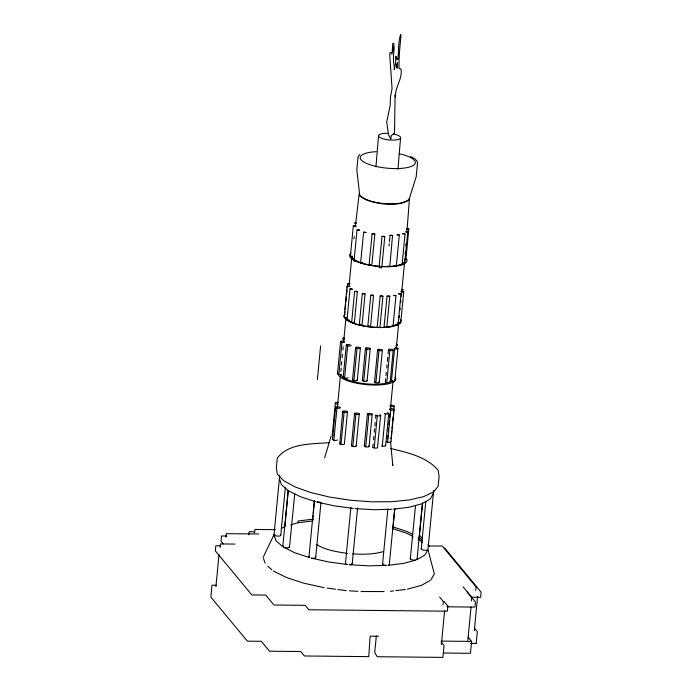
<?xml version="1.0" encoding="UTF-8"?>
<svg xmlns="http://www.w3.org/2000/svg" width="692" height="692" viewBox="0 0 692 692"><rect width="100%" height="100%" fill="white"/><g stroke="black" fill="none" stroke-linecap="round" stroke-linejoin="round"><path stroke-width="1.04" d="M404.863 258.825L404.699 260.971A26.512 7.75 5.5 0 1 404.154 262.268M405.192 254.535L405.434 251.308M405.841 245.945L406.005 243.8M406.905 231.993L409.43 198.716L408.375 200.533C393.281 206.796 373.395 204.91 359.805 195.819L356.812 169.825L358.075 156.703L359.779 154.619M375.938 166.893L378.559 135.468M397.935 169.41L400.556 137.985M215.921 586.669L219.018 554.5M220.151 547.467L220.489 543.938L234.934 544.085M225.955 537.182L226.293 533.653L258.687 533.99M248.809 534.786L249.103 531.707L253.722 531.759L254.604 532.823L254.924 529.449L275.442 529.665M279.698 475.594L274.006 534.743L263.124 557.363M280.727 535.392L285.32 487.739M282.786 546.455L288.192 490.325M288.209 491.052L284.914 526.465L281.41 528.454M289.515 547.104L294.731 493.82M291.903 524.449L297.975 522.78L298.148 521.015L312.697 519.199M317.368 379.666L320.612 345.948M308.943 556.939L314.35 500.809L315.267 501.596L300.363 496.709L289.109 491.121M312.68 519.666L313.087 515.436M313.294 513.317L314.514 500.61M315.673 557.588L320.976 502.522M337.488 373.749L340.585 341.571M332.333 434.585L335.386 402.891M346.822 317.247L345.888 317.663L344.132 317.126L347.099 286.324L349.789 286.436M337.212 439.844A2.405 0.701 5.5 0 1 333.855 440.259L332.454 439.558L335.551 407.38M341.718 374.493A2.405 0.701 5.5 0 1 341.26 374.58L340.715 374.623A2.405 0.701 5.5 0 1 338.881 374.441L341.978 342.263M344.858 314.773L344.962 311.365M345.17 309.246L345.68 303.935M345.888 301.807L346.398 296.496M346.606 294.368L347.012 290.121M347.211 287.993L347.661 283.642L349.944 283.651M352.444 257.156L350.36 256.637L353.327 225.826L356.025 225.938M333.855 440.259L336.952 408.081M337.428 406.879L340.429 375.721M340.845 371.431L341.147 368.222M341.45 365.013L341.762 361.804M342.168 357.522L342.471 354.313M342.886 350.031L343.189 346.822M343.595 342.54L345.844 319.003M349.036 285.822L351.718 257.986M349.598 320.18L347.021 319.773L349.988 288.962L352.029 288.78M356.631 261.221L354.053 260.806L357.02 229.995L359.563 230.003M343.197 377.322L346.303 345.144M344.599 378.014L347.695 345.836M347.47 411.801L344.357 444.16A2.405 0.701 5.5 0 1 342.237 444.558L341.009 444.394A2.405 0.701 5.5 0 1 339.755 443.892L342.713 411.524M351.657 322.273L354.624 291.462L356.328 291.211L357.366 291.687L354.399 322.498L352.704 322.749L351.83 322.083M341.009 444.394L344.106 412.216M362.98 263.548L360.618 263.072L363.585 232.261L364.935 231.967M352.522 379.908L355.619 347.73M353.915 380.6L357.02 348.422M359.338 324.522L362.297 293.711L363.646 293.417L365.047 293.936L362.08 324.747L359.338 324.522L360.324 324.211M357.28 380.185L360.376 348.007M351.415 445.778L354.512 413.6M371.665 264.681L370.869 265.209L369.121 264.673L372.088 233.861L373.075 233.55L374.83 234.086L371.967 263.834M352.808 446.47L355.904 414.292M362.349 380.513L365.445 348.335M356.172 446.055L359.269 413.877M367.824 326.053L370.791 295.242L372.495 294.991L373.533 295.467L370.566 326.278L367.876 326.166L368.49 325.759M345.464 563.374L350.87 507.245M363.741 381.214L366.846 349.036M367.106 380.79L370.203 348.612M379.06 267.268L382.027 236.456L383.368 236.162L384.769 236.681L381.802 267.493C381.413 268.193 378.368 267.7 379.441 267.017M352.193 564.023L357.591 507.902M364.329 446.124L367.435 413.946M365.731 446.816L368.827 414.638M377.209 326.875L380.176 296.064L381.517 295.769L382.918 296.288L379.951 327.1C379.553 327.8 376.509 327.307 377.59 326.624M374.502 382.07L377.598 349.892M369.095 446.401L372.192 414.223M388.999 245.954L389.198 243.835M389.406 241.707L390.063 235.228L392.572 235.341L389.795 266.368L387.105 266.247M375.894 382.762L379 350.584M388.722 295.821L389.769 296.306L386.802 327.108L385.453 327.402L384.06 326.883L387.062 295.977M372.789 447.214L373.1 443.996M373.516 439.705L373.827 436.488M374.234 432.189L374.545 428.971M374.856 425.753L375.168 422.535M375.583 418.245L375.886 415.027M379.259 382.347L382.356 350.169M377.408 447.292A2.405 0.701 5.5 0 1 376.811 448.009A2.405 0.701 5.5 0 1 374.19 447.906L377.287 415.728M377.547 447.49L380.652 415.312M393.765 265.373L394.639 266.039L396.343 265.789L399.31 234.986L397.554 234.45M385.678 378.723L385.366 381.941A2.405 0.701 5.5 0 0 388.298 382.814A2.405 0.701 5.5 0 0 389.985 382.027M385.989 375.505L386.3 372.287M386.716 367.997L387.018 364.779M387.33 361.561L387.745 357.271M388.056 354.045L388.368 350.827M386.767 382.633L389.864 350.455M390.677 326.529L393.004 326.434L395.971 295.622L394.924 295.147M385.202 445.224A2.405 0.701 5.5 0 1 385.107 446.081A2.405 0.701 5.5 0 1 382.269 446.029L385.375 413.851M390.132 382.218L393.229 350.04M399.379 264.655L402.069 264.768L405.036 233.957L402.952 233.438M394.57 348.811L391.464 380.998L392.061 381.102A2.405 0.701 5.5 0 0 394.63 380.92L395.876 379.259L395.4 376.984M385.634 445.605L388.731 413.427M395.478 324.859L398.021 324.868L400.988 294.057L398.912 293.538M387.52 438.849L387.831 435.631M388.247 431.332L388.549 428.106M388.861 424.879L389.276 420.589M389.587 417.363L389.899 414.136M390.314 409.846L393.004 381.906M399.232 317.706L399.44 315.561M399.959 310.215L400.166 308.07M400.677 302.715L400.884 300.579M401.299 296.297L404.491 263.116M390.496 409.655L390.807 406.438M387.624 442.136L390.72 409.958M402.45 262.83L404.777 262.735L407.744 231.924L405.988 231.387M404.517 260.028L405.858 259.734L408.825 228.922L406.463 228.447M394.812 380.756L397.926 348.396M399.76 323L400.755 322.688L403.721 291.877L401.014 291.548M391.274 436.055L391.793 430.692M392.001 428.547L392.52 423.184M392.727 421.039L393.134 416.748M393.445 413.531L394.172 406.022M390.98 441.721L394.085 409.534M382.564 564.049L387.866 508.983M376.318 635.931L374.735 652.409L377.157 656.725L442.906 657.4L444.056 645.515L441.003 641.821M389.293 564.698L394.691 508.577M393.03 527.434L394.864 508.369M410.304 558.781L415.52 505.489M417.025 559.43L422.431 503.3M419.188 537.909L422.553 502.963M421.246 548.972L425.831 501.319M433.668 490.472L427.967 549.621L434.334 573.902L430.761 580.104M443.01 605.05L443.347 601.521L439.593 596.98M441.349 644.667L444.653 610.353M471.416 600.846L471.754 597.317L463.017 586.773M467.844 640.299L471.044 607.048M475.741 590.44L476.079 586.911L442.257 546.074L428.452 545.936M468.155 637.22L471.624 641.406L470.482 653.291L443.555 653.014M474.314 630.672L477.618 596.357M476.174 643.499L470.802 643.422L476.174 643.499L477.324 631.614L474.53 628.249M396.222 348.733L398.826 321.988M353.915 238.74L354.166 236.603M355.29 226.976L359.157 193.838M324.643 457.862L331.087 436.124M359.762 230.228L357.02 229.995M354.053 260.806L354.719 260.512M374.83 234.086L372.088 233.861M357.366 291.687L354.624 291.462M347.021 319.773L347.687 319.47M384.769 236.681L382.027 236.456M365.047 293.936L362.297 293.711M392.762 235.557L390.02 235.332M373.533 295.467L370.791 295.242M399.31 234.986L396.767 234.977M405.036 233.957L402.346 233.844M408.825 228.922L406.507 229.017M407.744 231.924L405.702 232.105M382.918 296.288L380.176 296.064M389.769 296.306L387.027 296.072M395.971 295.622L393.419 295.614M400.988 294.057L398.445 294.057M403.721 291.877L401.023 291.764M273.971 536.274L274.992 534.492M433.235 493.742L430.165 499.062L422.293 503.542M397.71 323.899L398.722 322.161M394.708 380.851L394.379 381.309A29.09 8.503 5.5 0 1 364.995 384.475A29.09 8.503 5.5 0 1 338.552 375.272L337.921 374.13A2.405 0.701 5.5 0 1 338.016 373.273M356.034 226.154L353.327 225.826M366.293 232.59L363.585 232.261M349.797 286.644L347.099 286.324M429.853 580.623L421.61 585.311L407.484 589.177M396.862 324.375L390.522 326.685A26.512 7.75 5.5 0 1 362.643 325.794A26.512 7.75 5.5 0 1 346.078 317.542M390.08 381.794L392.208 380.591M352.565 289.377L349.988 288.962M398.177 322.273L398.999 322.152M421.376 503.897L409.232 507.227L393.636 509.174M383.108 551.671C373.213 554.43 362.79 554.638 352.609 553.799M320.015 502.055L316.746 502.003L334.288 505.861L353.266 508.438M297.975 522.78L312.524 520.964M390.426 591.305L393.618 590.907M395.755 590.639L405.348 589.437M349.702 284.265L347.626 283.746M392.105 509.277L374.138 509.719L355.005 508.611M384.129 591.565L361.042 591.513M329.323 442.638C312.239 444.117 288.555 442.88 277.276 458.147L276.359 467.731L277.241 474.055L283.573 480.577L294.93 486.857L310.544 492.47L329.331 497.02L350.022 500.204L371.215 501.804L391.447 501.717L409.353 499.944L423.712 496.605L433.538 491.934L438.174 486.242L439.091 476.65L438.209 470.326C426.393 456.409 407.199 452.646 390.297 448.381M226.907 536.032L221.518 535.971L221.025 541.101L223.326 543.886M220.108 545.806L215.826 545.763L215.324 550.893L251.81 594.938L265.737 595.085L273.963 605.016L305.207 605.336L308.874 609.764L447.361 611.2L447.854 606.062L444.186 601.633M216.311 585.259L212.02 585.216L210.878 597.101L247.364 641.147L261.291 641.285L269.517 651.224L300.752 651.544L304.419 655.973L368.732 656.639L370.159 636.164L378.585 636.251M470.984 597.196L480.629 597.3L481.122 592.17L444.653 547.969M446.928 606.798L474.928 607.092L475.43 601.962L467.195 592.023M441.47 641.095L471.624 641.406M356.19 223.516L354.434 222.98L356.138 222.729M361.613 262.761L362.945 262.977M401.559 289.325L403.315 289.862L401.611 290.112M396.274 324.332L397.312 324.462M349.399 590.838L357.868 591.331M351.709 256.343L352.401 256.447M327.299 588.088L335.707 589.229M337.808 589.515L346.216 590.657M347.488 553.41C336.788 551.853 325.673 550.105 316.279 544.431M399.05 322.939L398.203 322.68M391.957 325.958L393.004 326.434M324.15 587.664L303.753 583.166L286.419 577.474L273.34 570.978M338.353 374.294L338.881 374.441M381.742 445.882L382.269 446.029M374.19 447.906L372.936 447.404M405.149 259.327L405.858 259.734M395.634 265.382L396.144 265.572M353.69 322.083L354.399 322.498M393.108 526.967L407.017 531.534L412.64 534.328M392.935 528.74L406.844 533.307L412.475 536.101M418.098 538.886L422.717 542.692M410.65 156.478L414.819 158.779L417.146 161.175L417.475 163.502L416.212 176.624L409.197 199.123C402.389 205.974 390.859 203.569 382.062 203.422C374.372 202.038 365.324 201.372 359.658 195.378L359.39 193.431M422.129 540.27L419.092 537.649A3.382 0.986 5.5 0 1 419.041 538.151M288.279 490.593L281.445 484.694L279.499 478.881M267.778 566.177L271.748 569.611M427.985 544.509L429.36 546.17M419.776 535.47L422.449 538.687M263.444 558.332L265.071 563.158M340.974 374.597L341.32 375.652A26.46 7.733 5.5 0 0 362.054 383.325A26.46 7.733 5.5 0 0 388.627 382.46M392.442 462.974L392.822 465.638L390.651 442.915M290.752 524.804A3.382 0.986 5.5 0 1 291.168 526.041M285.346 525.479A3.382 0.986 5.5 0 1 285.087 524.7M280.641 535.132A3.382 0.986 5.5 0 1 278.141 536.101A3.382 0.986 5.5 0 1 274.093 535.011L276.039 540.824L282.872 546.723A3.382 0.986 5.5 0 1 283.288 546.005M274.144 534.501A3.382 0.986 5.5 0 1 274.499 534.302M289.109 546.576A3.382 0.986 5.5 0 1 288.114 547.761A3.382 0.986 5.5 0 1 283.703 547.251L294.956 552.83L309.86 557.726A3.382 0.986 5.5 0 1 309.445 556.489M315.267 557.051A3.382 0.986 5.5 0 1 314.912 558.115A3.382 0.986 5.5 0 1 311.339 558.124L328.882 561.99L347.86 564.568A3.382 0.986 5.5 0 1 345.602 563.132M351.787 563.496A3.382 0.986 5.5 0 1 349.598 564.733L368.732 565.84L386.698 565.407A3.382 0.986 5.5 0 1 383.195 564.715A3.382 0.986 5.5 0 1 383.065 563.599M389.198 564.438A3.382 0.986 5.5 0 1 388.238 565.303L403.825 563.357L415.97 560.027A3.382 0.986 5.5 0 1 411.541 559.69A3.382 0.986 5.5 0 1 410.797 558.332M416.939 559.162A3.382 0.986 5.5 0 1 416.887 559.672L424.758 555.192L427.829 549.863A3.382 0.986 5.5 0 1 423.227 550.079A3.382 0.986 5.5 0 1 421.739 548.522M412.856 537.796A3.382 0.986 5.5 0 1 412.96 536.81M313.078 520.202A3.382 0.986 5.5 0 1 313.182 519.216M392.623 526.897A3.382 0.986 5.5 0 1 392.883 527.676M333.449 435.614A3.382 0.986 5.5 0 1 332.61 434.36M340.118 408.003A2.405 0.701 5.5 0 1 336.762 408.038A2.405 0.701 5.5 0 1 335.957 406.948A2.405 0.701 5.5 0 1 339.452 407.112M339.876 407.277A2.405 0.701 5.5 0 1 340.17 407.467M400.201 319.254A28.58 8.356 5.5 0 1 372.858 327.16A28.58 8.356 5.5 0 1 344.642 314.575M403.592 262.882A26.512 7.75 5.5 0 1 381.439 266.411M379.467 266.29A26.512 7.75 5.5 0 1 351.925 255.85M406.265 258.471A28.796 8.416 5.5 0 1 377.469 266.325A28.796 8.416 5.5 0 1 350.896 253.099M393.35 133.997A11.089 3.244 5.5 0 1 397.995 139.568A11.089 3.244 5.5 0 1 379.977 137.5A11.089 3.244 5.5 0 1 387.658 133.348M338.068 404.284A3.382 0.986 5.5 0 1 335.335 403.012A3.382 0.986 5.5 0 1 338.44 402.355M399.163 153.702A27.689 8.096 5.5 0 1 409.517 167.014A27.689 8.096 5.5 0 1 366.18 163.26A27.689 8.096 5.5 0 1 376.171 151.704M339.616 443.702A2.405 0.701 5.5 0 1 340.144 443.226M356.025 445.864A2.405 0.701 5.5 0 1 353.404 446.582A2.405 0.701 5.5 0 1 351.943 445.311M344.365 342.402A2.405 0.701 5.5 0 1 341.156 342.004A2.405 0.701 5.5 0 1 341.251 341.061A2.405 0.701 5.5 0 1 344.478 341.294M396.135 344.209A2.405 0.701 5.5 0 1 397.545 344.997A2.405 0.701 5.5 0 1 396.006 345.498M395.314 347.54A2.405 0.701 5.5 0 1 397.839 348.664A2.405 0.701 5.5 0 1 394.033 348.673M394.388 380.193A2.405 0.701 5.5 0 1 394.829 380.574M366.241 380.245A2.405 0.701 5.5 0 1 366.578 381.266A2.405 0.701 5.5 0 1 363.213 381.067A2.405 0.701 5.5 0 1 362.876 380.046M378.818 381.967A2.405 0.701 5.5 0 1 378.438 382.875A2.405 0.701 5.5 0 1 375.211 382.564A2.405 0.701 5.5 0 1 375.029 381.595M388.489 349.572A2.405 0.701 5.5 0 1 392.018 349.382A2.405 0.701 5.5 0 1 392.407 350.567A2.405 0.701 5.5 0 1 388.61 349.953M356.847 379.804A2.405 0.701 5.5 0 1 356.466 380.721A2.405 0.701 5.5 0 1 353.231 380.41A2.405 0.701 5.5 0 1 353.05 379.441M347.964 377.598A2.405 0.701 5.5 0 1 344.893 378.074A2.405 0.701 5.5 0 1 343.725 376.846M350.619 345.04A2.405 0.701 5.5 0 1 349.33 346.017A2.405 0.701 5.5 0 1 346.294 345.014A2.405 0.701 5.5 0 1 349.659 344.72M347.038 411.42A2.405 0.701 5.5 0 1 345.542 412.389A2.405 0.701 5.5 0 1 342.774 411.282A2.405 0.701 5.5 0 1 346.606 411.247M344.4 339.435A2.405 0.701 5.5 0 1 342.393 338.544A2.405 0.701 5.5 0 1 344.547 338.051M390.392 405.183A2.405 0.701 5.5 0 1 393.731 405.642A2.405 0.701 5.5 0 1 393.186 406.576A2.405 0.701 5.5 0 1 389.847 406.118M390.634 437.82A2.405 0.701 5.5 0 1 390.539 438.667M379.787 414.759A2.405 0.701 5.5 0 1 379.666 415.866A2.405 0.701 5.5 0 1 376.033 415.226M368.654 446.02A2.405 0.701 5.5 0 1 368.274 446.937A2.405 0.701 5.5 0 1 365.039 446.617A2.405 0.701 5.5 0 1 364.857 445.648M387.338 412.735A2.405 0.701 5.5 0 1 388.203 413.902A2.405 0.701 5.5 0 1 384.415 413.531M389.847 408.79A2.405 0.701 5.5 0 1 393.514 409.102A2.405 0.701 5.5 0 1 392.926 410.114A2.405 0.701 5.5 0 1 389.466 409.456M390.548 441.34A2.405 0.701 5.5 0 1 390.003 442.274A2.405 0.701 5.5 0 1 386.664 441.816M394.284 65.801L394.284 69.494L395.53 63.578L395.945 56.26L396.594 59.434L397.199 58.5L397.831 59.616C398.903 51.225 397.995 42.8 400.59 34.6L401.023 35.361C399.941 46.537 398.8 57.176 399.024 68.456L400.962 68.984C402.908 78.914 394.57 87.157 395.539 97.209L395.106 94.882L394.544 132.925L391.222 135.641L390.885 139.092L388.61 135.035L386.681 122.138L390.167 105.4L390.513 96.724L392.061 88.602L389.769 55.446L390.054 52.488L391.127 52.653L392.053 54.305L392.727 43.907L392.995 43.207L393.783 43.44C394.743 50.983 392.243 58.275 394.284 65.801M397.58 62.453L397.026 68.214L396.499 65.091L397.58 62.453M393.48 50.68A2.638 0.502 -87.9 0 0 393.29 46.485A2.638 0.502 -87.9 0 0 392.641 50.153A2.638 0.502 -87.9 0 0 393.48 50.68M368.3 414.491A2.405 0.701 5.5 0 0 372.175 414.404A2.405 0.701 5.5 0 0 368.966 413.349A2.405 0.701 5.5 0 0 368.3 414.491M355.377 414.153A2.405 0.701 5.5 0 0 359.252 414.058A2.405 0.701 5.5 0 0 356.043 413.003A2.405 0.701 5.5 0 0 355.377 414.153M366.31 348.889A2.405 0.701 5.5 0 0 370.185 348.794A2.405 0.701 5.5 0 0 366.976 347.739A2.405 0.701 5.5 0 0 366.31 348.889M378.463 350.437A2.405 0.701 5.5 0 0 382.339 350.351A2.405 0.701 5.5 0 0 379.13 349.296A2.405 0.701 5.5 0 0 378.463 350.437M356.484 348.284A2.405 0.701 5.5 0 0 360.359 348.188A2.405 0.701 5.5 0 0 357.15 347.133A2.405 0.701 5.5 0 0 356.484 348.284"/></g></svg>
